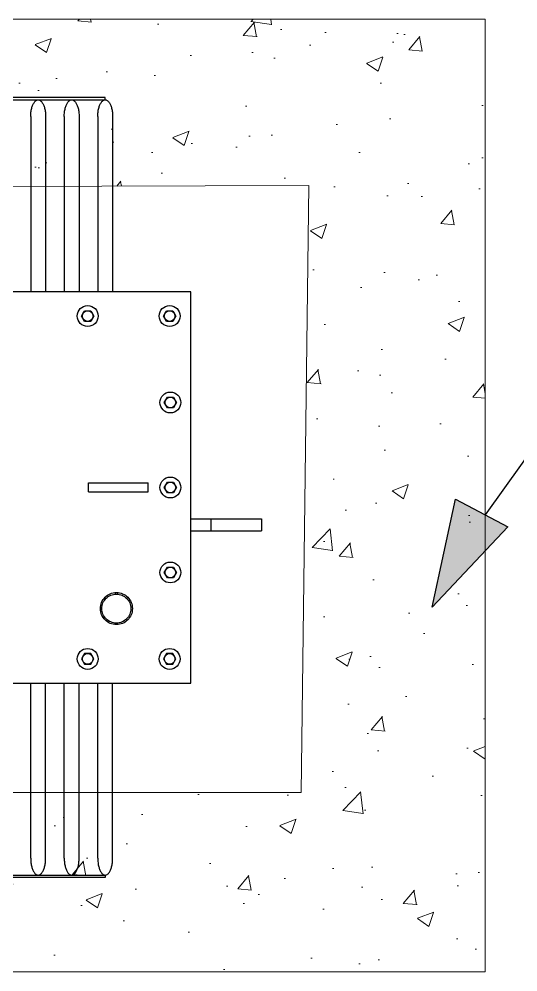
# Model space of a CAD drawing. Header units: millimetres. Extents: x 20 to 897, y 6 to 547.
# Drawn here: x 130.03 to 137.36, y 50.54 to 64.54 of the extents above; entities that cross this region are included whole.
import ezdxf

# ---------------------------------------------------------------- set-up
doc = ezdxf.new("R2010")
doc.units = ezdxf.units.MM
doc.linetypes.add('PHANTOM', pattern=[2.5, 1.25, -0.25, 0.25, -0.25, 0.25, -0.25])
doc.layers.get('0').update_dxf_attribs({"color": 162})
for name, color, linetype, lineweight in [('EQUIPO', 4, 'Continuous', 20), ('MUROS', 250, 'Continuous', 0), ('TIERRA', 214, 'PHANTOM', 25)]:
    doc.layers.add(name, color=color, linetype=linetype, lineweight=lineweight)

# ---------------------------------------------------------------- blocks, each defined once
blk = doc.blocks.new('A$C698D62B2')
at = {"color": 150}
for p, q in [((1.0749, 1.0207), (1.0749, 0.7857)), ((1.0949, 1.0207), (1.0949, 0.7857)), ((1.1199, 1.0207), (1.1199, 0.7857)), ((1.1399, 1.0207), (1.1399, 0.7857)), ((1.1649, 1.0207), (1.1649, 0.7857)), ((1.1849, 1.0207), (1.1849, 0.7857)), ((1.1524, 0.5292), (1.2324, 0.5292)), ((1.1524, 0.5172), (1.1524, 0.5292)), ((1.2324, 0.5172), (1.2324, 0.5292)), ((1.1524, 0.5172), (1.2324, 0.5172)), ((1.2899, 0.4812), (1.3848, 0.4812)), ((1.3168, 0.4812), (1.3168, 0.4652)), ((1.3848, 0.4812), (1.3848, 0.4652)), ((1.2899, 0.4652), (1.3848, 0.4652)), ((1.1884, 0.3821), (1.1884, 0.3801)), ((1.1914, 0.3821), (1.1914, 0.3801)), ((1.1884, 0.3392), (1.1884, 0.3412)), ((1.1914, 0.3392), (1.1914, 0.3412)), ((1.0749, 0.0257), (1.0749, 0.2607)), ((1.0949, 0.0257), (1.0949, 0.2607)), ((1.1199, 0.0257), (1.1199, 0.2607)), ((1.1399, 0.0257), (1.1399, 0.2607)), ((1.1649, 0.0257), (1.1649, 0.2607)), ((1.1849, 0.0257), (1.1849, 0.2607))]:
    blk.add_line(p, q, dxfattribs=at)
for points in [[(0.2099, 1.0432), (1.1749, 1.0432), (1.1749, 1.0463), (0.2099, 1.0463)], [(0.0949, 0.2607), (1.2899, 0.2607), (1.2899, 0.7857), (0.0949, 0.7857)], [(0.2099, 0.0032), (1.1749, 0.0032), (1.1749, 0), (0.2099, 0)]]:
    blk.add_lwpolyline(points, close=True, dxfattribs=at)
at = {"color": 150, "linetype": 'Continuous'}
for points in [[(1.1597, 0.7532), (1.1555, 0.746), (1.1473, 0.746), (1.1432, 0.7532), (1.1473, 0.7603), (1.1555, 0.7603)], [(1.2697, 0.7532), (1.2655, 0.746), (1.2573, 0.746), (1.2532, 0.7532), (1.2573, 0.7603), (1.2655, 0.7603)], [(1.2707, 0.6372), (1.2665, 0.63), (1.2583, 0.63), (1.2542, 0.6372), (1.2583, 0.6443), (1.2665, 0.6443)], [(1.2707, 0.5232), (1.2665, 0.516), (1.2583, 0.516), (1.2542, 0.5232), (1.2583, 0.5303), (1.2665, 0.5303)], [(1.2707, 0.4092), (1.2665, 0.402), (1.2583, 0.402), (1.2542, 0.4092), (1.2583, 0.4163), (1.2665, 0.4163)], [(1.1597, 0.2932), (1.1555, 0.3003), (1.1473, 0.3003), (1.1432, 0.2932), (1.1473, 0.286), (1.1555, 0.286)], [(1.2697, 0.2932), (1.2655, 0.3003), (1.2573, 0.3003), (1.2532, 0.2932), (1.2573, 0.286), (1.2655, 0.286)]]:
    blk.add_lwpolyline(points, close=True, dxfattribs=at)
for centre, radius in [((1.1514, 0.7532), 0.014), ((1.2614, 0.7532), 0.014), ((1.1514, 0.7532), 0.00715), ((1.2614, 0.7532), 0.00715), ((1.2624, 0.6372), 0.014), ((1.2624, 0.6372), 0.00715), ((1.2624, 0.5232), 0.014), ((1.2624, 0.5232), 0.00715), ((1.2624, 0.4092), 0.014), ((1.2624, 0.4092), 0.00715), ((1.1514, 0.2932), 0.014), ((1.2614, 0.2932), 0.014), ((1.1514, 0.2932), 0.00715), ((1.2614, 0.2932), 0.00715)]:
    blk.add_circle(centre, radius, dxfattribs=at)
at = {"color": 150}
for radius in [0.0215, 0.0195]:
    blk.add_circle((1.1899, 0.3607), radius, dxfattribs=at)
at = {"color": 150, "extrusion": (0, 0, -1)}
for centre in [(1.0849, 1.0207), (1.1299, 1.0207), (1.1749, 1.0207)]:
    blk.add_ellipse(centre, major_axis=(0, 0.0225), ratio=0.444444, start_param=4.712389, end_param=7.853982, dxfattribs=at)
at = {"color": 150}
for centre in [(1.0849, 0.0257), (1.1299, 0.0257), (1.1749, 0.0257)]:
    blk.add_ellipse(centre, major_axis=(0, -0.0225), ratio=0.444444, start_param=4.712389, end_param=7.853982, dxfattribs=at)

msp = doc.modelspace()

# ---------------------------------------------------------------- hatches: boundary and pattern name
at = {"layer": 'EQUIPO'}
h = msp.add_hatch(dxfattribs=at)
h.set_pattern_fill('AR-CONC', color=251, scale=0.013349)
h.set_pattern_definition([(50, (-5232.9775, -3440.8267), (2.43195555, -0.21276844), [0.2542956, -2.7972512]), (355, (-5232.9775, -3440.8267), (-0.4704591, 2.5503889), [0.20343645, -2.2378088]), (100.451445, (-5232.7748, -3440.8444), (1.96149645, 2.33762034), [0.216118, -2.3772997]), (46.1842, (-5232.9775, -3440.1486), (3.618593, -0.5612167), [0.3814433, -4.1958768]), (96.63556, (-5232.676, -3440.1953), (3.1690718, 3.3028539), [0.324177, -3.5659528]), (351.18415, (-5232.9775, -3440.1486), (3.1690718, 3.3028539), [0.3051542, -3.3566979]), (21, (-5232.6384, -3440.318), (2.02387754, -1.36512264), [0.2542956, -2.7972512]), (326, (-5232.6384, -3440.318), (0.8249859, 2.4586973), [0.20343645, -2.237801]), (71.451445, (-5232.4698, -3440.4318), (2.84886345, 1.0935746), [0.216118, -2.3772956]), (37.5, (-5232.9775, -3440.8267), (0.0412293, 1.1287124), [0, -2.2106761, 0, -2.27170704, 0, -2.24627748]), (7.5, (-5232.9775, -3440.8267), (0.89196555, 1.33729532), [0, -1.29521207, 0, -2.159817, 0, -0.8561284]), (327.5, (-5233.7336, -3440.8267), (1.80997832, -0.07647214), [0, -0.84765188, 0, -2.64467387, 0, -3.5092788]), (317.5, (-5234.0726, -3440.8267), (1.977354, 0.33941438), [0, -1.10194745, 0, -1.7563347, 0, -2.49209653])])
h.paths.add_polyline_path([(115.482, 64.544), (115.482, 50.545), (136.878, 50.545), (136.878, 64.544)])
h.paths.add_polyline_path([(118.011, 62.052), (134.285, 62.098), (134.171, 53.18), (118.011, 53.18)], flags=16)
at = {"layer": 'MUROS', "linetype": 'ByBlock', "lineweight": -2, "ltscale": 2}
h = msp.add_hatch(color=256, dxfattribs=at)
h.dxf.hatch_style = 1
h.paths.add_polyline_path([(136.442, 57.49), (136.096, 55.902), (137.211, 57.083)])

# ---------------------------------------------------------------- linework, layer by layer
at = {"layer": 'EQUIPO', "color": 251}
for p, q in [((115.482, 64.544), (136.878, 64.544)), ((136.878, 64.544), (136.878, 50.545)), ((118.011, 62.052), (134.285, 62.098)), ((134.285, 62.098), (134.171, 53.18)), ((134.171, 53.18), (118.011, 53.18)), ((136.878, 50.545), (115.482, 50.545))]:
    msp.add_line(p, q, dxfattribs=at)
at = {"layer": 'MUROS', "linetype": 'ByBlock', "lineweight": -2, "ltscale": 2}
for p, q in [((140.486, 62.315), (136.878, 57.26)), ((136.096, 55.902), (136.442, 57.49)), ((136.442, 57.49), (137.211, 57.083)), ((137.211, 57.083), (136.096, 55.902))]:
    msp.add_line(p, q, dxfattribs=at)

# ---------------------------------------------------------------- block references
at = {"layer": 'TIERRA', "xscale": 10.95129916951211, "yscale": 10.95129916951211, "zscale": 10.95129916951211}
msp.add_blockref('A$C698D62B2', (118.425, 51.933), dxfattribs=at)

doc.saveas('drawing.dxf')
